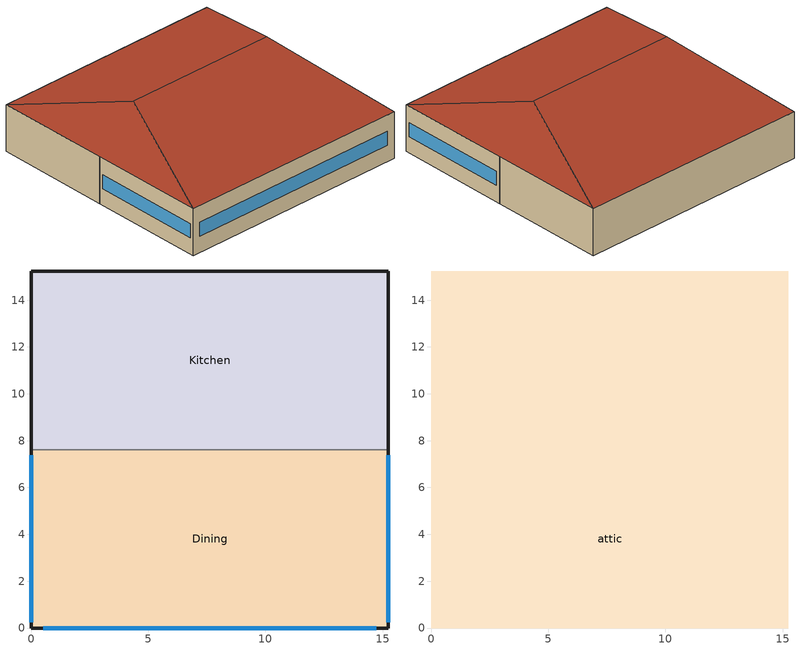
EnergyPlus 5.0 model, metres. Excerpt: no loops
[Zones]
Dining
 floor ground (ext-slab): 15.24,7.62 15.24,0 0,0 0,7.62 z0
 wall outside (Wood Frame Non-res Ext Wall): 0,7.62 0,0 15.24,0 15.24,7.62 z0:3.05
 wall to Kitchen (int-walls): 15.24,7.62 0,7.62 z0:3.05
 window (Window Non-res Fixed): 15.24,0.25 15.24,7.37 / 0.51,0 14.73,0 / 0,7.37 0,0.25 z1.07:1.98
Kitchen
 floor ground (ext-slab): 15.24,15.24 15.24,7.62 0,7.62 0,15.24 z0
 wall outside (Wood Frame Non-res Ext Wall): 15.24,7.62 15.24,15.24 0,15.24 0,7.62 z0:3.05
attic
 floor to Dining (Attic Non-res Floor): 0,0 0,7.62 15.24,7.62 15.24,0 z3.05
 floor to Kitchen (Attic Non-res Floor): 15.24,15.24 15.24,7.62 0,7.62 0,15.24 z3.05
 roof outside (Attic Non-res Roof): 15.24,0,3.05 15.24,15.24,3.05 12.7,7.62,5.59; 15.24,15.24,3.05 0,15.24,3.05 2.54,7.62,5.59 12.7,7.62,5.59; 0,0,3.05 15.24,0,3.05 12.7,7.62,5.59 2.54,7.62,5.59; 0,15.24,3.05 0,0,3.05 2.54,7.62,5.59
[Building]
Ref Bldg Quick Service Restaurant Post1980_v1.3_5.0: North Axis=0; Terrain=City; Loads Convergence Tolerance Value=0.04; Temperature Convergence Tolerance Value=0.2; Solar Distribution=FullInteriorAndExterior; Maximum Number of Warmup Days=25
[Site:Location]
USA MT-HELENA: Latitude {deg}=46.58; Longitude {deg}=-112; Time Zone {hr}=-7; Elevation {m}=1188
[SizingPeriod:DesignDay] Barometric Pressure {Pa}=87844; Rain {0-no,1-yes}=0; Snow on ground {0-no,1-yes}=0; Day of Month=21; Daylight Savings Time Indicator=0; Humidity Indicating Type=WetBulb
Name | Maximum Dry-Bulb Temperature {C} | Daily Temp Range {C} | Humidity Indicating Conditions at Maximum Dry-Bulb | Wind Speed {m/s} design conditions vs. traditional 6.71 m/s (15 mph) | Wind Direction {Degrees; N=0, S=180} | Clearness {0.0 to 1.1} | Month | Day Type | Wind Speed {m/s} design conditions vs. traditional 3.35 m/s (7mph)
HELENA Ann Htg 99.6% Condns DB | -27.3 | 0 | -27.3 | 1.7 | 300 | 0 | 1 | WinterDesignDay
HELENA Ann Clg .4% Condns WB=>MDB | 28.4 | 15.7 | 17.7 |  | 290 | 1 | 7 | SummerDesignDay | 4.9
[Site:WaterMainsTemperature]
Calculation Method=CORRELATION; Annual Average Outdoor Air Temperature {C}=6.76; Maximum Difference In Monthly Average Outdoor Air Temperatures {deltaC}=27.7
[Site:GroundTemperature:BuildingSurface]
19.119, 19.149, 19.147, 19.203, 19.279, 20.043, 21.32, 20.987, 19.824, 19.408, 19.293, 19.174
[Construction]
Wood Frame Non-res Ext Wall: Wood Siding, Wood Frame NonRes Wall Insulation, 1/2IN Gypsum
Attic Non-res Floor: 1/2IN Gypsum, AtticFloor NonRes Insulation, 1/2IN Gypsum
Attic Non-res Roof: Roof Membrane, Metal Decking
ext-slab: HW CONCRETE
int-walls: 1/2IN Gypsum, 1/2IN Gypsum
Window Non-res Fixed: NonRes Fixed Assembly Window
InteriorFurnishings: Std Wood 6inch
[Material] Thermal Absorptance=0.9
Name | Roughness | Thickness {m} | Conductivity {W/m-K} | Density {kg/m3} | Specific Heat {J/kg-K} | Solar Absorptance | Visible Absorptance | Visible Absorptance! Common Materials
Wood Frame NonRes Wall Insulation | MediumRough | 0.104179 | 0.049 | 265 | 836.8 | 0.7 | 0.7
AtticFloor NonRes Insulation | MediumRough | 0.159106 | 0.049 | 265 | 836.8 | 0.7 | 0.7
Std Wood 6inch | MediumSmooth | 0.15 | 0.12 | 540 | 1210 | 0.7 |  | 0.7
Wood Siding | MediumSmooth | 0.01 | 0.11 | 544.62 | 1210 | 0.78 | 0.78
1/2IN Gypsum | Smooth | 0.0127 | 0.16 | 784.9 | 830 | 0.92 | 0.92
HW CONCRETE | Rough | 0.1016 | 1.311 | 2240 | 836.8 | 0.7 | 0.7
Roof Membrane | VeryRough | 0.0095 | 0.16 | 1121.29 | 1460 | 0.7 | 0.7
Metal Decking | MediumSmooth | 0.0015 | 45.006 | 7680 | 418.4 | 0.7 | 0.3
[WindowMaterial:SimpleGlazingSystem]
NonRes Fixed Assembly Window: U-Factor=2.95256; Solar Heat Gain Coefficient=0.39
[Zone] Type=1; Multiplier=1
Name | Part of Total Floor Area
Dining; Kitchen | Yes
attic | No
[People] Schedule=BLDG_OCC_SCH; Fraction Radiant=0.3; User Specified Sensible Fraction=AUTOCALCULATE; Activity Level Schedule=ACTIVITY_SCH; Enable ASHRAE 55 Comfort Warnings=No; MRT Calculation=ZoneAveraged; Work Efficiency Schedule=WORK_EFF_SCH; Clothing Schedule=CLOTHING_SCH; Air Velocity Schedule=AIR_VELO_SCH; Thermal Comfort Report=FANGER
Name | Zone | Number of People Calculation Method | Zone Area per Person | Number of People
Dining People | Dining | Area/Person | 1.39
Kitchen People | Kitchen | People |  | 6.25
[Lights] Schedule=BLDG_LIGHT_SCH; Design Level Calculation Method=Watts/Area; Return Air Fraction=0; Fraction Radiant=0.7; Fraction Visible=0.2; Fraction Replaceable=1; Return Air Fraction is Calculated from Plenum Temperature=No
Name | Zone | Watts per Zone Area {W/m2}
Dining_Lights | Dining | 15.45
Kitchen_Lights | Kitchen | 16.64
[ElectricEquipment] Design Level Calculation Method=EquipmentLevel
Name | Zone | Schedule | Design Level {W} | Fraction Latent | Fraction Radiant | Fraction Lost
Dining_MiscElec_Equip | Dining | BLDG_EQUIP_SCH | 15000 | 0.25 | 0.3 | 0
Kitchen_MiscElec_Equip | Kitchen | BLDG_EQUIP_SCH | 35000 | 0.25 | 0.3 | 0.3
Kitchen_ExhFan_Equip | Kitchen | Kitchen_Exhaust_SCH | 577 | 0 | 0 | 1
[GasEquipment]
Kitchen_MiscGas_Equip: Zone=Kitchen; Schedule=GAS_EQUIP_SCH; Design Level Calculation Method=EquipmentLevel; Design Level {W}=150055; Fraction Latent=0.1; Fraction Radiant=0.2; Fraction Lost=0.7
[Exterior:Lights]
Exterior Facade Lighting: Schedule=ALWAYS_ON; Design Level=2963; Control Option=AstronomicalClock
[ZoneInfiltration:DesignFlowRate] Constant Term Coefficient=1; Temperature Term Coefficient=0; Velocity Term Coefficient=0; Velocity Squared Term Coefficient=0
Name | Zone | Schedule | Design Volume Flow Rate Calculation Method | Flow per Exterior Surface Area {m3/s/m2} | Air Changes Per Hour {ACH}
Dining_Infiltration | Dining | INFIL_HALF_ON_SCH | Flow/ExteriorArea | 0.001133
Kitchen_Infiltration | Kitchen | INFIL_HALF_ON_SCH | Flow/ExteriorArea | 0.001133
attic_Infiltration | attic | ALWAYS_ON | AirChanges/Hour |  | 1
[InternalMass] Construction=InteriorFurnishings; Surface Area=232.343
Name | Zone
Dining Internal Mass | Dining
Kitchen Internal Mass | Kitchen
[ZoneMixing]
Kitchen Exhaust Fanmixing_0: Zone=Kitchen; Schedule=HVACOperationSchd; Design Flow Rate Calculation Method=Flow/Zone; Design Flow Rate=0.834532; Source Zone=Dining; Delta Temperature=0
[AvailabilityManager:NightCycle] Availability Schedule=ALWAYS_ON; Fan Schedule=HVACOperationSchd; Control Type {CycleOnAny | CycleOnControlZone | CycleOnAnyZoneFansOnly}=CycleOnAny; Thermostat Tolerance {delta C}=1; Cycling Run Time {s}=1800
PSZ-AC_1:1 Availability Manager; PSZ-AC_2:2 Availability Manager
[UtilityCost:Tariff]
Name | Output Meter | Conversion Factor Choice | Demand Window Length | Monthly Charge or Variable | Group
NorthWesternEnergy_GS-1_GeneralServiceDemand | Electricity:Facility | kWh | HalfHour | 8.02 | Comm Elec
NorthWesternEnergy_GS-1_GeneralService | Electricity:Facility | kWh | HalfHour | 6.87 | Comm Elec
MT_EIAMonthlyRateGas | Gas:Facility | MCF |  | 0 | Comm Gas
[UtilityCost:Charge:Simple] Season=Annual
Name | Charge Variable | Tariff | Source Variable | Category Variable | Cost per Unit Value or Variable
 | SupplyEnergyCharge | NorthWesternEnergy_GS-1_GeneralServiceDemand | TotalEnergy | EnergyCharges | 0.042201
 | SupplyDeferredEnergyCharge | NorthWesternEnergy_GS-1_GeneralServiceDemand | TotalEnergy | EnergyCharges | 0.000139
 | TransmissionDemandCharge | NorthWesternEnergy_GS-1_GeneralServiceDemand | TotalDemand | DemandCharges | 2.648963
 | DistributionEnergyCharge | NorthWesternEnergy_GS-1_GeneralServiceDemand | TotalEnergy | EnergyCharges | 0.004283
 | DistributionDemandCharge | NorthWesternEnergy_GS-1_GeneralServiceDemand | TotalDemand | DemandCharges | 5.399851
 | CTC-QFEnergyCharge | NorthWesternEnergy_GS-1_GeneralServiceDemand | TotalEnergy | EnergyCharges | 0.002345
 | USBCEnergyCharge | NorthWesternEnergy_GS-1_GeneralServiceDemand | TotalEnergy | EnergyCharges | 0.001143
 | TaxofTwoPercent | NorthWesternEnergy_GS-1_GeneralServiceDemand | SubTotal | Taxes | 0.02
 | SupplyEnergyCharge | NorthWesternEnergy_GS-1_GeneralService | TotalEnergy | EnergyCharges | 0.038175
 | SupplyDeferredEnergyCharge | NorthWesternEnergy_GS-1_GeneralService | TotalEnergy | EnergyCharges | 0.000139
 | TransmissionEnergyCharge | NorthWesternEnergy_GS-1_GeneralService | TotalEnergy | EnergyCharges | 0.00739
 | DistributionEnergyCharge | NorthWesternEnergy_GS-1_GeneralService | TotalEnergy | EnergyCharges | 0.034219
 | CTC-QFEnergyCharge | NorthWesternEnergy_GS-1_GeneralService | TotalEnergy | EnergyCharges | 0.002345
 | USBCEnergyCharge | NorthWesternEnergy_GS-1_GeneralService | TotalEnergy | EnergyCharges | 0.001143
 | TaxofTwoPercent | NorthWesternEnergy_GS-1_GeneralService | SubTotal | Taxes | 0.02
 | MonthlyRateGasCharge | MT_EIAMonthlyRateGas | totalEnergy | EnergyCharges | MT_MonthlyGasRates
 | TaxofTwoPercent | MT_EIAMonthlyRateGas | SubTotal | Taxes | 0.02
[UtilityCost:Qualify]
MaxDemand1000kw: Tariff=NorthWesternEnergy_GS-1_GeneralService; Variable=TotalDemand; Qualify Type=Maximum; Threshold Value or Variable=1000; Season=Annual; Threshold Test=Count; Number of Months=1
[UtilityCost:Variable]
MT_MonthlyGasRates: Tariff=MT_EIAMonthlyRateGas; Variable Type=Currency; January Value=8.09; February Value=8.5; March Value=8.64; April Value=8.95; May Value=9.64; June Value=10.33; July Value=10.97; August Value=11.14; September Value=10.37; October Value=9.36; November Value=7.72; December Value=7.66
[Schedule:Compact]
ALWAYS_ON: Through: 12/31, For: AllDays, Until: 24:00, 1
ACTIVITY_SCH: Through: 12/31, For: AllDays, Until: 24:00, 120
AIR_VELO_SCH: Through: 12/31, For: AllDays, Until: 24:00, 0.2
BLDG_EQUIP_SCH: Through: 12/31, For: Weekday, Until: 06:00, 0.1, Until: 08:00, 0.35, Until: 10:00, 0.25, Until: 14:00, 0.35, Until: 17:00, 0.25, Until: 20:00, 0.35, Until: 24:00, 0.25, For: Saturday, Until: 06:00, 0.1, Until: 08:00, 0.35, Until: 10:00, 0.25, Until: 14:00, 0.35, Until: 17:00, 0.25, Until: 20:00, 0.35, Until: 24:00, 0.25, For: SummerDesignDay, Until: 24:00, 0.35, For: WinterDesignDay, Until: 24:00, 0, For: Sunday Holidays AllOtherDays, Until: 06:00, 0.1, Until: 08:00, 0.35, Until: 10:00, 0.25, Until: 14:00, 0.35, Until: 17:00, 0.25, Until: 20:00, 0.35, Until: 24:00, 0.25
BLDG_LIGHT_SCH: Through: 12/31, For: SummerDesignDay, Until: 24:00, 1, For: WinterDesignDay, Until: 24:00, 0, For: Weekday Saturday Sunday Holidays AllOtherDays, Until: 01:00, 0.45, Until: 05:00, 0.15, Until: 06:00, 0.45, Until: 24:00, 0.9
BLDG_OCC_SCH: Through: 12/31, For: Weekdays, Until: 01:00, 0.05, Until: 05:00, 0, Until: 06:00, 0.05, Until: 07:00, 0.1, Until: 09:00, 0.4, Until: 10:00, 0.3, Until: 11:00, 0.2, Until: 12:00, 0.5, Until: 13:00, 0.8, Until: 14:00, 0.7, Until: 15:00, 0.4, Until: 16:00, 0.2, Until: 17:00, 0.25, Until: 18:00, 0.5, Until: 21:00, 0.55, Until: 22:00, 0.5, Until: 23:00, 0.35, Until: 24:00, 0.2, For: SummerDesignDay, Until: 24:00, 1, For: WinterDesignDay, Until: 24:00, 0, For: Saturday Sunday Holidays AllOtherDays, Until: 01:00, 0.05, Until: 05:00, 0, Until: 07:00, 0.05, Until: 10:00, 0.3, Until: 11:00, 0.2, Until: 12:00, 0.45, Until: 13:00, 0.6, Until:14:00, 0.5, Until: 15:00, 0.35, Until: 18:00, 0.3, Until: 21:00, 0.55, Until: 22:00, 0.5, Until: 23:00, 0.35, Until: 24:00, 0.2
GAS_EQUIP_SCH: Through: 12/31, For: SummerDesignDay, Until: 24:00, 0.25, For: WinterDesignDay, Until: 24:00, 0, For: AllOtherDays, Until: 05:00, 0.02, Until: 06:00, 0.03, Until: 07:00, 0.09, Until: 08:00, 0.14, Until: 10:00, 0.1, Until: 11:00, 0.22, Until: 12:00, 0.27, Until: 13:00, 0.24, Until: 14:00, 0.21, Until: 15:00, 0.14, Until:16:00, 0.13, Until:17:00, 0.15, Until: 20:00, 0.17, Until: 21:00, 0.15, Until: 22:00, 0.14, Until: 23:00, 0.12, Until: 24:00, 0.02
INFIL_HALF_ON_SCH: Through: 12/31, For: Weekdays SummerDesignDay, Until: 05:00, 1, Until: 24:00, 0.5, For: Saturday WinterDesignDay, Until: 05:00, 1, Until: 24:00, 0.5, For: Sunday Holidays AllOtherDays, Until: 05:00, 1, Until: 24:00, 0.5
Kitchen_Exhaust_SCH: Through: 12/31, For: AllDays, Until: 01:00, 1, Until: 05:00, 0, Until: 24:00, 1
WORK_EFF_SCH: Through: 12/31, For: AllDays, Until: 24:00, 0
CLOTHING_SCH: Through: 04/30, For: AllDays, Until: 24:00, 1, Through: 09/30, For: AllDays, Until: 24:00, 0.5, Through: 12/31, For: AllDays, Until: 24:00, 1
HVACOperationSchd: On/Off, Through: 12/31, For: AllDays, Until: 01:00, 1, Until: 05:00, 0, Until: 24:00, 1
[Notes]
DOE Commercial Reference Building
Quick Service Restaurant, post-1980 construction
EnergyPlus Version 5.0
ASHRAE Standards 90.1-1989 and 62-1999
Description:  Single story, Two zone building.
Form:         Area = 232 m2 (2,500 ft2); Number of Stories = 1 plus attic; Shape = rectangle, Aspect ratio = 1.0
Envelope:     Envelope thermal properties vary with climate according to ASHRAE Standard 90.1-1989.
Opaque constructions: wood frame walls; attic roof; slab-on-grade floor
Windows: window-to-wall ratio = 14%
Infiltration = 1.5 cfm/ft2 above grade wall area at 0.3 in wc (75 Pa) adjusted to 0.016 in wc (4 Pa).
50% of full value when ventilation system on.
HVAC:         ASHRAE 90.1-1989 PSZ-AC, gas furnace
Economizer per 90.1-2004
Exhaust:      Kitchen exhaust 1557 L/s (3300 cfm), 54% of exhaust make-up air from dining
Kitchen exhaust fan modeled as exterior load to avoid getting double make-up air
Refrigeration: Walk-in cooler and walk-in freezer
Int. gains:   W/m2 (W/ft2)   lights            elec plug       gas plug
Detached Shading:               None
Daylight:                       None
Natural Ventilation:            None
Zonal Equipment:                None
Air Primary Loops:              PSZ-AC:1; PSZ-AC:2
Plant Loops:                    SHWSys1
System Equipment Autosize:      Yes
Purchased Cooling:              None
Purchased Heating:              None
Coils:                          Coil:Cooling:DX:SingleSpeed; Coil:Cooling:DX:TwoSpeed; Coil:Heating:Gas
Pumps:                          None
Boilers:                        None
Chillers:                       None
Reference citation for the Commercial Reference Buildings:
Deru, M.; Field, K.; Studer, D.; Benne, K.; Griffith, B.; Torcellini, P;
Halverson, M.; Winiarski, D.; Liu, B.; Rosenberg, M.; Huang, J.;
Yazdanian, M.; Crawley, D. (2010).
U.S. Department of Energy Commercial Reference Building Models of the National Building Stock.
Washington, DC: U.S. Department of Energy, Energy Efficiency and
Renewable Energy, Office of Building Technologies.
***GENERAL SIMULATION PARAMETERS***
Number of Zones: 3
***HOLIDAYS & DAYLIGHT SAVINGS***
